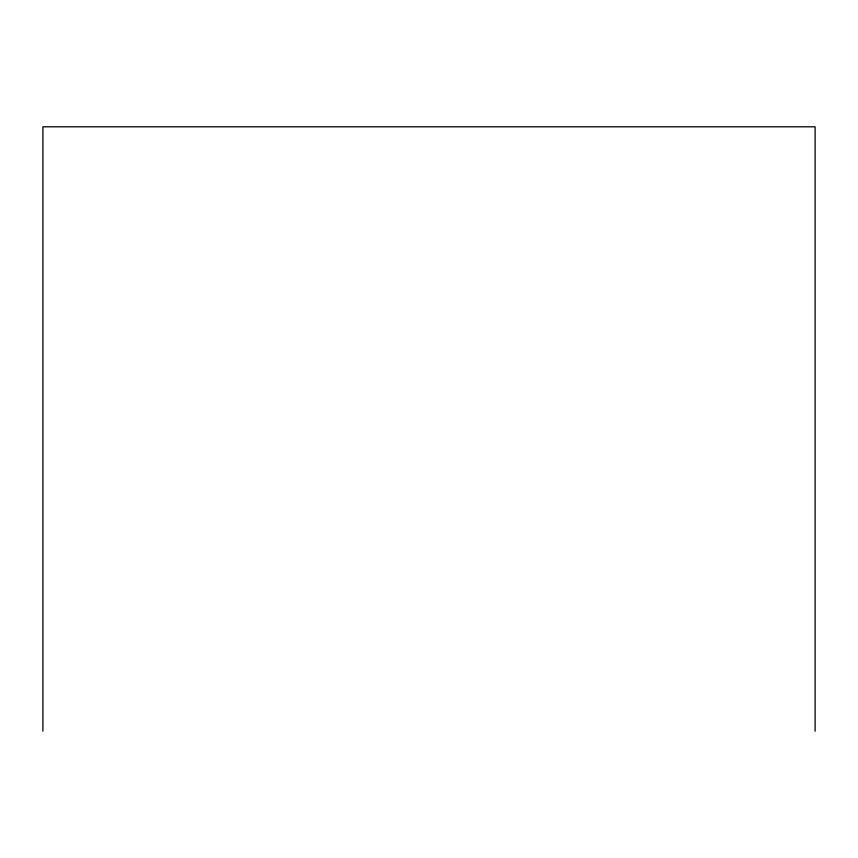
<?xml version="1.0" encoding="UTF-8"?>
<svg xmlns="http://www.w3.org/2000/svg" width="858" height="858" viewBox="0 0 858 858"><rect width="100%" height="100%" fill="white"/><g stroke="black" fill="none" stroke-linecap="round" stroke-linejoin="round"><path stroke-width="1.29" d="M815.1 731.198L815.1 126.802L42.9 126.802L42.9 731.198"/></g></svg>
